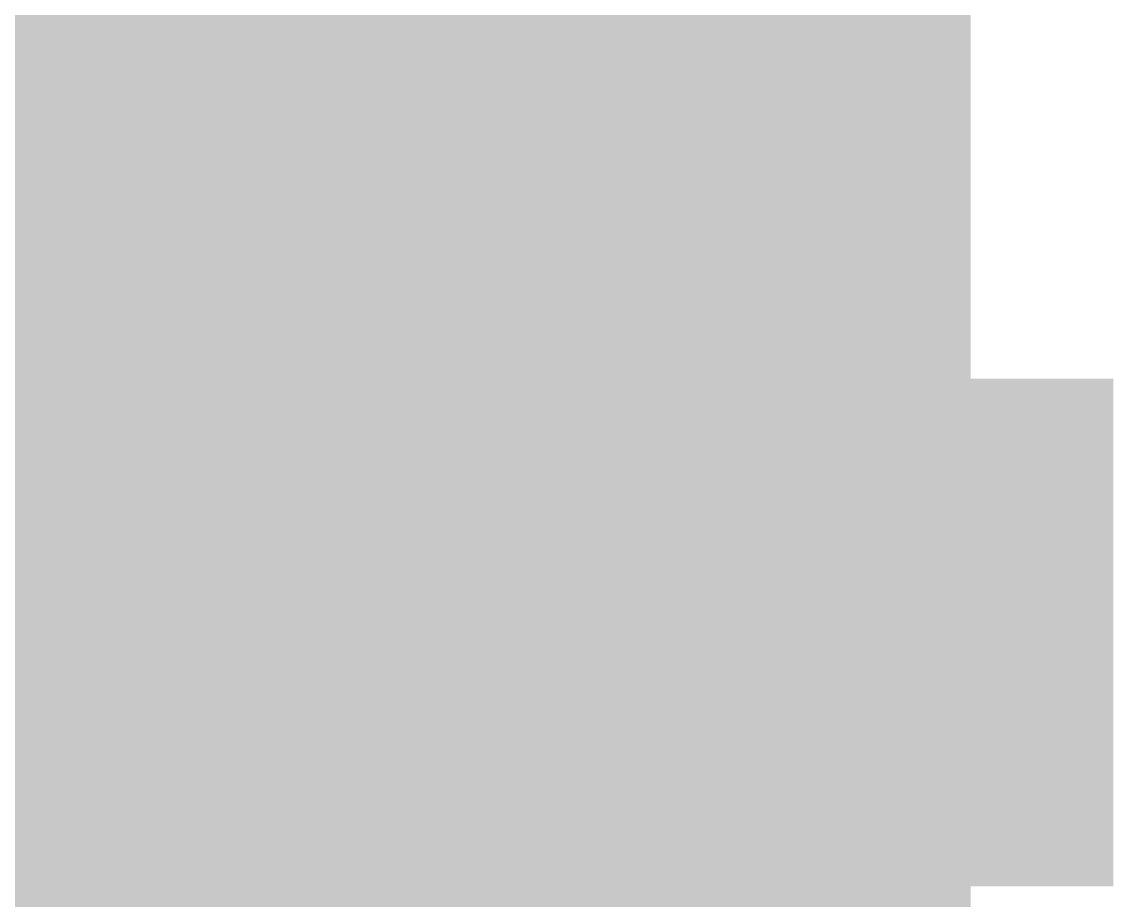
# Model space of a CAD drawing. Header units: inches. Extents: x 267136 to 306747, y 5028981 to 5062930.
# Drawn here: x 301064 to 304800, y 5048643 to 5051648 of the extents above; entities that cross this region are included whole.
import ezdxf

# ---------------------------------------------------------------- set-up
doc = ezdxf.new("R2010")
doc.units = ezdxf.units.IN
doc.header["$MEASUREMENT"] = 0

msp = doc.modelspace()

# ---------------------------------------------------------------- hatches: boundary and pattern name
for points in [[(301387.174, 5051470.02), (301354.671, 5051470.037), (301289.665, 5051470.073), (301224.658, 5051470.11), (301159.652, 5051470.147), (301029.64, 5051470.225), (300964.633, 5051470.264), (300899.627, 5051470.304), (300899.642, 5051493.457), (300899.699, 5051586.067), (300899.757, 5051678.678), (300899.815, 5051771.288), (300899.844, 5051817.593), (300964.846, 5051817.553), (301094.852, 5051817.475), (301159.854, 5051817.437), (301224.857, 5051817.399), (301289.859, 5051817.362), (301354.862, 5051817.326), (301387.363, 5051817.308), (301387.288, 5051678.393), (301387.237, 5051585.782), (301387.187, 5051493.172), (301387.174, 5051470.02)], [(301874.72, 5051469.772), (301809.714, 5051469.803), (301744.708, 5051469.834), (301679.702, 5051469.867), (301614.696, 5051469.899), (301549.689, 5051469.933), (301419.677, 5051470.001), (301387.174, 5051470.02), (301387.187, 5051493.172), (301387.237, 5051585.782), (301387.288, 5051678.393), (301387.363, 5051817.308), (301419.865, 5051817.291), (301484.867, 5051817.256), (301614.873, 5051817.188), (301744.877, 5051817.124), (301809.88, 5051817.092), (301874.883, 5051817.062), (301874.861, 5051770.756), (301874.818, 5051678.146), (301874.774, 5051585.535), (301874.731, 5051492.925), (301874.72, 5051469.772)], [(302362.267, 5051469.563), (302329.764, 5051469.576), (302264.758, 5051469.602), (302199.751, 5051469.629), (302134.745, 5051469.656), (302069.739, 5051469.684), (301939.727, 5051469.742), (301874.72, 5051469.772), (301874.731, 5051492.925), (301874.774, 5051585.535), (301874.818, 5051678.146), (301874.861, 5051770.756), (301874.883, 5051817.062), (301939.885, 5051817.031), (302069.891, 5051816.973), (302134.893, 5051816.945), (302199.896, 5051816.918), (302264.898, 5051816.891), (302329.901, 5051816.865), (302362.402, 5051816.852), (302362.348, 5051677.937), (302362.312, 5051585.326), (302362.276, 5051492.716), (302362.267, 5051469.563)], [(302849.813, 5051469.392), (302784.808, 5051469.413), (302719.801, 5051469.434), (302654.795, 5051469.456), (302524.783, 5051469.502), (302459.776, 5051469.526), (302394.77, 5051469.551), (302362.267, 5051469.563), (302362.276, 5051492.716), (302362.312, 5051585.326), (302362.348, 5051677.937), (302362.402, 5051816.852), (302394.904, 5051816.84), (302459.906, 5051816.815), (302524.909, 5051816.791), (302589.912, 5051816.768), (302654.914, 5051816.745), (302719.917, 5051816.723), (302784.919, 5051816.702), (302849.922, 5051816.681), (302849.907, 5051770.376), (302849.878, 5051677.766), (302849.85, 5051585.155), (302849.821, 5051492.545), (302849.813, 5051469.392)], [(303337.36, 5051469.259), (303304.857, 5051469.267), (303174.845, 5051469.299), (303109.838, 5051469.316), (303044.832, 5051469.334), (302979.826, 5051469.353), (302914.82, 5051469.373), (302849.813, 5051469.392), (302849.821, 5051492.545), (302849.85, 5051585.155), (302849.878, 5051677.766), (302849.907, 5051770.376), (302849.922, 5051816.681), (302914.924, 5051816.661), (302979.927, 5051816.642), (303044.93, 5051816.624), (303109.932, 5051816.605), (303174.935, 5051816.588), (303239.937, 5051816.572), (303304.94, 5051816.556), (303337.441, 5051816.548), (303337.431, 5051770.243), (303337.409, 5051677.633), (303337.387, 5051585.022), (303337.366, 5051492.412), (303337.36, 5051469.259)], [(303824.907, 5051469.164), (303759.9, 5051469.175), (303694.895, 5051469.186), (303629.888, 5051469.198), (303564.882, 5051469.21), (303499.876, 5051469.224), (303434.87, 5051469.237), (303369.863, 5051469.252), (303337.36, 5051469.259), (303337.366, 5051492.412), (303337.387, 5051585.022), (303337.409, 5051677.633), (303337.431, 5051770.243), (303337.441, 5051816.548), (303369.943, 5051816.541), (303434.945, 5051816.526), (303499.948, 5051816.512), (303564.951, 5051816.499), (303629.953, 5051816.487), (303694.956, 5051816.475), (303759.958, 5051816.464), (303824.961, 5051816.453), (303824.954, 5051770.148), (303824.939, 5051677.538), (303824.925, 5051584.927), (303824.911, 5051492.317), (303824.907, 5051469.164)], [(304312.453, 5051469.107), (304279.95, 5051469.11), (304149.938, 5051469.122), (304084.932, 5051469.129), (304019.925, 5051469.137), (303954.919, 5051469.146), (303889.913, 5051469.154), (303824.907, 5051469.164), (303824.911, 5051492.317), (303824.925, 5051584.927), (303824.939, 5051677.538), (303824.954, 5051770.148), (303824.961, 5051816.453), (303889.963, 5051816.443), (303954.966, 5051816.435), (304019.969, 5051816.426), (304084.971, 5051816.418), (304149.974, 5051816.411), (304214.977, 5051816.405), (304312.48, 5051816.396), (304312.477, 5051770.091), (304312.47, 5051677.48), (304312.463, 5051584.87), (304312.455, 5051492.26), (304312.453, 5051469.107)], [(301386.984, 5051122.73), (301354.479, 5051122.748), (301289.47, 5051122.784), (301224.46, 5051122.821), (301094.44, 5051122.897), (300964.42, 5051122.975), (300899.411, 5051123.015), (300899.468, 5051215.626), (300899.526, 5051308.236), (300899.584, 5051400.847), (300899.627, 5051470.304), (300964.633, 5051470.264), (301029.64, 5051470.225), (301159.652, 5051470.147), (301224.658, 5051470.11), (301289.665, 5051470.073), (301354.671, 5051470.037), (301387.174, 5051470.02), (301387.136, 5051400.562), (301387.085, 5051307.951), (301387.035, 5051215.341), (301386.984, 5051122.73)], [(301874.558, 5051122.483), (301809.548, 5051122.514), (301744.539, 5051122.546), (301679.528, 5051122.578), (301614.519, 5051122.611), (301549.509, 5051122.644), (301484.499, 5051122.678), (301419.489, 5051122.713), (301386.984, 5051122.73), (301387.035, 5051215.341), (301387.085, 5051307.951), (301387.136, 5051400.562), (301387.174, 5051470.02), (301419.677, 5051470.001), (301549.689, 5051469.933), (301614.696, 5051469.899), (301679.702, 5051469.867), (301744.708, 5051469.834), (301874.72, 5051469.772), (301874.688, 5051400.314), (301874.645, 5051307.704), (301874.601, 5051215.094), (301874.558, 5051122.483)], [(302362.132, 5051122.274), (302329.627, 5051122.287), (302264.617, 5051122.313), (302134.597, 5051122.367), (302069.587, 5051122.395), (302004.578, 5051122.424), (301939.568, 5051122.453), (301874.558, 5051122.483), (301874.601, 5051215.094), (301874.645, 5051307.704), (301874.688, 5051400.314), (301874.72, 5051469.772), (301939.727, 5051469.742), (302069.739, 5051469.684), (302134.745, 5051469.656), (302199.751, 5051469.629), (302264.758, 5051469.602), (302362.267, 5051469.563), (302362.24, 5051400.105), (302362.168, 5051214.885), (302362.132, 5051122.274)], [(302849.706, 5051122.104), (302784.695, 5051122.124), (302719.686, 5051122.145), (302654.676, 5051122.167), (302524.656, 5051122.213), (302459.646, 5051122.237), (302394.637, 5051122.262), (302362.132, 5051122.274), (302362.168, 5051214.885), (302362.24, 5051400.105), (302362.267, 5051469.563), (302394.77, 5051469.551), (302459.776, 5051469.526), (302524.783, 5051469.502), (302654.795, 5051469.456), (302719.801, 5051469.434), (302784.808, 5051469.413), (302849.813, 5051469.392), (302849.792, 5051399.935), (302849.763, 5051307.324), (302849.734, 5051214.714), (302849.706, 5051122.104)], [(303337.279, 5051121.97), (303304.774, 5051121.978), (303174.754, 5051122.01), (303109.745, 5051122.028), (302979.725, 5051122.064), (302914.715, 5051122.083), (302849.706, 5051122.104), (302849.734, 5051214.714), (302849.763, 5051307.324), (302849.792, 5051399.935), (302849.813, 5051469.392), (302914.82, 5051469.373), (302979.826, 5051469.353), (303044.832, 5051469.334), (303109.838, 5051469.316), (303174.845, 5051469.299), (303304.857, 5051469.267), (303337.36, 5051469.259), (303337.344, 5051399.802), (303337.322, 5051307.191), (303337.301, 5051214.581), (303337.279, 5051121.97)], [(303824.853, 5051121.875), (303759.843, 5051121.886), (303694.833, 5051121.897), (303564.813, 5051121.921), (303499.804, 5051121.935), (303434.794, 5051121.948), (303369.784, 5051121.963), (303337.279, 5051121.97), (303337.301, 5051214.581), (303337.322, 5051307.191), (303337.344, 5051399.802), (303337.36, 5051469.259), (303369.863, 5051469.252), (303434.87, 5051469.237), (303499.876, 5051469.224), (303564.882, 5051469.21), (303629.888, 5051469.198), (303694.895, 5051469.186), (303759.9, 5051469.175), (303824.907, 5051469.164), (303824.896, 5051399.707), (303824.881, 5051307.096), (303824.867, 5051214.486), (303824.853, 5051121.875)], [(304312.427, 5051121.819), (304279.922, 5051121.821), (304214.911, 5051121.827), (304149.902, 5051121.833), (304084.892, 5051121.84), (304019.882, 5051121.848), (303889.862, 5051121.866), (303824.853, 5051121.875), (303824.867, 5051214.486), (303824.881, 5051307.096), (303824.896, 5051399.707), (303824.907, 5051469.164), (303889.913, 5051469.154), (303954.919, 5051469.146), (304019.925, 5051469.137), (304084.932, 5051469.129), (304149.938, 5051469.122), (304312.453, 5051469.107), (304312.448, 5051399.649), (304312.44, 5051307.039), (304312.434, 5051214.429), (304312.427, 5051121.819)], [(301386.795, 5050775.442), (301354.288, 5050775.46), (301289.275, 5050775.496), (301224.261, 5050775.533), (301159.248, 5050775.57), (301094.234, 5050775.608), (301029.221, 5050775.647), (300964.208, 5050775.687), (300899.194, 5050775.727), (300899.237, 5050845.185), (300899.353, 5051030.405), (300899.411, 5051123.015), (300964.42, 5051122.975), (301094.44, 5051122.897), (301224.46, 5051122.821), (301289.47, 5051122.784), (301354.479, 5051122.748), (301386.984, 5051122.73), (301386.934, 5051030.12), (301386.883, 5050937.51), (301386.833, 5050844.9), (301386.795, 5050775.442)], [(301874.396, 5050775.195), (301809.382, 5050775.226), (301744.369, 5050775.257), (301679.355, 5050775.289), (301549.329, 5050775.355), (301484.315, 5050775.389), (301419.302, 5050775.424), (301386.795, 5050775.442), (301386.833, 5050844.9), (301386.883, 5050937.51), (301386.934, 5051030.12), (301386.984, 5051122.73), (301419.489, 5051122.713), (301484.499, 5051122.678), (301549.509, 5051122.644), (301614.519, 5051122.611), (301679.528, 5051122.578), (301744.539, 5051122.546), (301809.548, 5051122.514), (301874.558, 5051122.483), (301874.515, 5051029.873), (301874.471, 5050937.263), (301874.428, 5050844.653), (301874.396, 5050775.195)], [(302361.997, 5050774.986), (302329.49, 5050774.999), (302264.476, 5050775.025), (302199.463, 5050775.051), (302134.449, 5050775.079), (302069.436, 5050775.107), (302004.422, 5050775.135), (301874.396, 5050775.195), (301874.428, 5050844.653), (301874.471, 5050937.263), (301874.515, 5051029.873), (301874.558, 5051122.483), (301939.568, 5051122.453), (302004.578, 5051122.424), (302069.587, 5051122.395), (302134.597, 5051122.367), (302264.617, 5051122.313), (302362.132, 5051122.274), (302362.06, 5050937.054), (302362.023, 5050844.444), (302361.997, 5050774.986)], [(302849.597, 5050774.815), (302784.583, 5050774.835), (302654.557, 5050774.879), (302589.543, 5050774.901), (302459.517, 5050774.949), (302394.503, 5050774.973), (302361.997, 5050774.986), (302362.023, 5050844.444), (302362.06, 5050937.054), (302362.132, 5051122.274), (302394.637, 5051122.262), (302459.646, 5051122.237), (302524.656, 5051122.213), (302654.676, 5051122.167), (302719.686, 5051122.145), (302784.695, 5051122.124), (302849.706, 5051122.104), (302849.676, 5051029.493), (302849.647, 5050936.883), (302849.619, 5050844.272), (302849.597, 5050774.815)], [(303337.198, 5050774.682), (303304.691, 5050774.689), (303239.678, 5050774.705), (303174.664, 5050774.722), (303109.651, 5050774.739), (303044.637, 5050774.757), (302979.624, 5050774.776), (302914.61, 5050774.795), (302849.597, 5050774.815), (302849.619, 5050844.272), (302849.647, 5050936.883), (302849.676, 5051029.493), (302849.706, 5051122.104), (302914.715, 5051122.083), (302979.725, 5051122.064), (303109.745, 5051122.028), (303174.754, 5051122.01), (303304.774, 5051121.978), (303337.279, 5051121.97), (303337.257, 5051029.36), (303337.236, 5050936.75), (303337.214, 5050844.14), (303337.198, 5050774.682)], [(303824.798, 5050774.587), (303759.785, 5050774.597), (303694.771, 5050774.608), (303629.758, 5050774.62), (303564.745, 5050774.633), (303499.731, 5050774.646), (303369.705, 5050774.674), (303337.198, 5050774.682), (303337.214, 5050844.14), (303337.236, 5050936.75), (303337.257, 5051029.36), (303337.279, 5051121.97), (303369.784, 5051121.963), (303434.794, 5051121.948), (303499.804, 5051121.935), (303564.813, 5051121.921), (303694.833, 5051121.897), (303824.853, 5051121.875), (303824.838, 5051029.265), (303824.81, 5050844.045), (303824.798, 5050774.587)], [(304312.399, 5050774.53), (304279.893, 5050774.532), (304214.879, 5050774.538), (304149.866, 5050774.545), (304084.852, 5050774.552), (304019.839, 5050774.56), (303954.825, 5050774.568), (303889.812, 5050774.577), (303824.798, 5050774.587), (303824.81, 5050844.045), (303824.838, 5051029.265), (303824.853, 5051121.875), (303889.862, 5051121.866), (304019.882, 5051121.848), (304084.892, 5051121.84), (304149.902, 5051121.833), (304214.911, 5051121.827), (304279.922, 5051121.821), (304312.427, 5051121.819), (304312.419, 5051029.208), (304312.412, 5050936.598), (304312.404, 5050843.988), (304312.399, 5050774.53)], [(301386.605, 5050428.153), (301354.097, 5050428.171), (301289.08, 5050428.208), (301224.063, 5050428.244), (301094.029, 5050428.32), (300963.995, 5050428.398), (300898.978, 5050428.438), (300899.006, 5050474.744), (300899.122, 5050659.964), (300899.18, 5050752.574), (300899.194, 5050775.727), (300964.208, 5050775.687), (301029.221, 5050775.647), (301094.234, 5050775.608), (301159.248, 5050775.57), (301224.261, 5050775.533), (301289.275, 5050775.496), (301354.288, 5050775.46), (301386.795, 5050775.442), (301386.782, 5050752.289), (301386.732, 5050659.679), (301386.681, 5050567.069), (301386.631, 5050474.458), (301386.605, 5050428.153)], [(301874.233, 5050427.906), (301809.216, 5050427.937), (301614.165, 5050428.033), (301484.131, 5050428.101), (301419.114, 5050428.136), (301386.605, 5050428.153), (301386.631, 5050474.458), (301386.681, 5050567.069), (301386.732, 5050659.679), (301386.782, 5050752.289), (301386.795, 5050775.442), (301419.302, 5050775.424), (301484.315, 5050775.389), (301549.329, 5050775.355), (301679.355, 5050775.289), (301744.369, 5050775.257), (301809.382, 5050775.226), (301874.396, 5050775.195), (301874.385, 5050752.042), (301874.341, 5050659.432), (301874.255, 5050474.212), (301874.233, 5050427.906)], [(302361.861, 5050427.698), (302329.353, 5050427.71), (302264.335, 5050427.736), (302134.301, 5050427.79), (302069.284, 5050427.818), (301939.25, 5050427.876), (301874.233, 5050427.906), (301874.255, 5050474.212), (301874.341, 5050659.432), (301874.385, 5050752.042), (301874.396, 5050775.195), (302004.422, 5050775.135), (302069.436, 5050775.107), (302134.449, 5050775.079), (302199.463, 5050775.051), (302264.476, 5050775.025), (302361.997, 5050774.986), (302361.987, 5050751.833), (302361.915, 5050566.613), (302361.879, 5050474.002), (302361.861, 5050427.698)], [(302849.489, 5050427.526), (302784.472, 5050427.547), (302719.455, 5050427.568), (302654.437, 5050427.59), (302589.421, 5050427.613), (302524.404, 5050427.636), (302459.387, 5050427.66), (302394.37, 5050427.685), (302361.861, 5050427.698), (302361.879, 5050474.002), (302361.915, 5050566.613), (302361.987, 5050751.833), (302361.997, 5050774.986), (302394.503, 5050774.973), (302459.517, 5050774.949), (302589.543, 5050774.901), (302654.557, 5050774.879), (302784.583, 5050774.835), (302849.597, 5050774.815), (302849.59, 5050751.662), (302849.532, 5050566.442), (302849.503, 5050473.832), (302849.489, 5050427.526)], [(303337.117, 5050427.394), (303304.608, 5050427.401), (303239.591, 5050427.417), (303109.557, 5050427.451), (302979.523, 5050427.487), (302914.506, 5050427.507), (302849.489, 5050427.526), (302849.503, 5050473.832), (302849.561, 5050659.052), (302849.59, 5050751.662), (302849.597, 5050774.815), (302914.61, 5050774.795), (302979.624, 5050774.776), (303044.637, 5050774.757), (303109.651, 5050774.739), (303174.664, 5050774.722), (303239.678, 5050774.705), (303304.691, 5050774.689), (303337.198, 5050774.682), (303337.192, 5050751.529), (303337.171, 5050658.919), (303337.149, 5050566.309), (303337.127, 5050473.698), (303337.117, 5050427.394)], [(303824.745, 5050427.298), (303759.728, 5050427.309), (303694.71, 5050427.32), (303564.676, 5050427.344), (303499.659, 5050427.358), (303434.642, 5050427.371), (303369.625, 5050427.386), (303337.117, 5050427.394), (303337.127, 5050473.698), (303337.149, 5050566.309), (303337.171, 5050658.919), (303337.192, 5050751.529), (303337.198, 5050774.682), (303369.705, 5050774.674), (303499.731, 5050774.646), (303564.745, 5050774.633), (303629.758, 5050774.62), (303694.771, 5050774.608), (303759.785, 5050774.597), (303824.798, 5050774.587), (303824.795, 5050751.434), (303824.78, 5050658.824), (303824.766, 5050566.214), (303824.751, 5050473.604), (303824.745, 5050427.298)], [(304312.372, 5050427.241), (304279.863, 5050427.244), (304214.847, 5050427.25), (304149.83, 5050427.256), (304084.812, 5050427.263), (304019.795, 5050427.271), (303889.761, 5050427.289), (303824.745, 5050427.298), (303824.751, 5050473.604), (303824.766, 5050566.214), (303824.78, 5050658.824), (303824.795, 5050751.434), (303824.798, 5050774.587), (303889.812, 5050774.577), (303954.825, 5050774.568), (304019.839, 5050774.56), (304084.852, 5050774.552), (304149.866, 5050774.545), (304214.879, 5050774.538), (304279.893, 5050774.532), (304312.399, 5050774.53), (304312.397, 5050751.377), (304312.391, 5050658.767), (304312.383, 5050566.157), (304312.376, 5050473.547), (304312.372, 5050427.241)], [(301386.416, 5050080.865), (301353.906, 5050080.883), (301288.885, 5050080.919), (301223.864, 5050080.956), (301158.844, 5050080.993), (301028.802, 5050081.071), (300963.782, 5050081.11), (300898.761, 5050081.15), (300898.775, 5050104.303), (300898.891, 5050289.523), (300898.949, 5050382.133), (300898.978, 5050428.438), (300963.995, 5050428.398), (301094.029, 5050428.32), (301224.063, 5050428.244), (301289.08, 5050428.208), (301354.097, 5050428.171), (301386.605, 5050428.153), (301386.53, 5050289.238), (301386.479, 5050196.628), (301386.429, 5050104.018), (301386.416, 5050080.865)], [(301874.071, 5050080.618), (301809.05, 5050080.649), (301744.03, 5050080.68), (301679.009, 5050080.712), (301613.988, 5050080.745), (301548.968, 5050080.779), (301483.947, 5050080.813), (301418.926, 5050080.848), (301386.416, 5050080.865), (301386.429, 5050104.018), (301386.479, 5050196.628), (301386.53, 5050289.238), (301386.605, 5050428.153), (301419.114, 5050428.136), (301484.131, 5050428.101), (301614.165, 5050428.033), (301809.216, 5050427.937), (301874.233, 5050427.906), (301874.211, 5050381.601), (301874.082, 5050103.771), (301874.071, 5050080.618)], [(302361.726, 5050080.409), (302329.215, 5050080.422), (302264.195, 5050080.448), (302134.153, 5050080.502), (302069.133, 5050080.53), (301939.091, 5050080.588), (301874.071, 5050080.618), (301874.082, 5050103.771), (301874.211, 5050381.601), (301874.233, 5050427.906), (301939.25, 5050427.876), (302069.284, 5050427.818), (302134.301, 5050427.79), (302264.335, 5050427.736), (302329.353, 5050427.71), (302361.861, 5050427.698), (302361.843, 5050381.392), (302361.735, 5050103.562), (302361.726, 5050080.409)], [(302849.38, 5050080.238), (302784.36, 5050080.259), (302719.339, 5050080.28), (302654.319, 5050080.302), (302524.277, 5050080.348), (302459.257, 5050080.372), (302394.236, 5050080.397), (302361.726, 5050080.409), (302361.735, 5050103.562), (302361.843, 5050381.392), (302361.861, 5050427.698), (302394.37, 5050427.685), (302459.387, 5050427.66), (302524.404, 5050427.636), (302589.421, 5050427.613), (302654.437, 5050427.59), (302719.455, 5050427.568), (302849.489, 5050427.526), (302849.475, 5050381.221), (302849.445, 5050288.611), (302849.417, 5050196.001), (302849.388, 5050103.391), (302849.38, 5050080.238)], [(303337.036, 5050080.105), (303304.525, 5050080.113), (303239.504, 5050080.129), (303174.484, 5050080.145), (303109.463, 5050080.163), (303044.442, 5050080.18), (302979.422, 5050080.199), (302914.401, 5050080.218), (302849.38, 5050080.238), (302849.388, 5050103.391), (302849.417, 5050196.001), (302849.445, 5050288.611), (302849.475, 5050381.221), (302849.489, 5050427.526), (302914.506, 5050427.507), (302979.523, 5050427.487), (303109.557, 5050427.451), (303239.591, 5050427.417), (303304.608, 5050427.401), (303337.117, 5050427.394), (303337.106, 5050381.088), (303337.062, 5050195.868), (303337.041, 5050103.258), (303337.036, 5050080.105)], [(303824.69, 5050080.01), (303759.669, 5050080.021), (303694.649, 5050080.032), (303629.628, 5050080.044), (303564.608, 5050080.056), (303499.587, 5050080.069), (303434.566, 5050080.083), (303369.546, 5050080.098), (303337.036, 5050080.105), (303337.041, 5050103.258), (303337.062, 5050195.868), (303337.106, 5050381.088), (303337.117, 5050427.394), (303369.625, 5050427.386), (303434.642, 5050427.371), (303499.659, 5050427.358), (303564.676, 5050427.344), (303694.71, 5050427.32), (303759.728, 5050427.309), (303824.745, 5050427.298), (303824.737, 5050380.993), (303824.723, 5050288.383), (303824.708, 5050195.773), (303824.694, 5050103.163), (303824.69, 5050080.01)], [(304312.345, 5050079.953), (304279.835, 5050079.956), (304149.793, 5050079.968), (304084.773, 5050079.975), (303954.731, 5050079.991), (303889.711, 5050080), (303824.69, 5050080.01), (303824.694, 5050103.163), (303824.708, 5050195.773), (303824.723, 5050288.383), (303824.737, 5050380.993), (303824.745, 5050427.298), (303889.761, 5050427.289), (304019.795, 5050427.271), (304084.812, 5050427.263), (304149.83, 5050427.256), (304214.847, 5050427.25), (304279.863, 5050427.244), (304312.372, 5050427.241), (304312.368, 5050380.936), (304312.347, 5050103.106), (304312.345, 5050079.953)], [(304800, 5050079.934), (304734.979, 5050079.935), (304669.959, 5050079.936), (304604.938, 5050079.937), (304474.896, 5050079.943), (304409.876, 5050079.946), (304344.855, 5050079.951), (304312.345, 5050079.953), (304312.347, 5050103.106), (304312.368, 5050380.936), (304312.372, 5050427.241), (304344.881, 5050427.239), (304409.897, 5050427.235), (304474.915, 5050427.231), (304539.932, 5050427.228), (304669.966, 5050427.224), (304800, 5050427.222), (304800, 5050079.934)], [(301386.227, 5049733.577), (301353.714, 5049733.595), (301288.69, 5049733.631), (301158.642, 5049733.705), (301093.617, 5049733.744), (301028.593, 5049733.782), (300963.569, 5049733.822), (300898.544, 5049733.862), (300898.603, 5049826.472), (300898.66, 5049919.083), (300898.718, 5050011.693), (300898.761, 5050081.15), (300963.782, 5050081.11), (301028.802, 5050081.071), (301158.844, 5050080.993), (301223.864, 5050080.956), (301288.885, 5050080.919), (301353.906, 5050080.883), (301386.416, 5050080.865), (301386.378, 5050011.407), (301386.328, 5049918.797), (301386.277, 5049826.187), (301386.227, 5049733.577)], [(301873.909, 5049733.33), (301808.884, 5049733.361), (301743.86, 5049733.392), (301678.836, 5049733.424), (301613.812, 5049733.457), (301548.787, 5049733.491), (301483.763, 5049733.525), (301418.739, 5049733.56), (301386.227, 5049733.577), (301386.277, 5049826.187), (301386.328, 5049918.797), (301386.378, 5050011.407), (301386.416, 5050080.865), (301418.926, 5050080.848), (301483.947, 5050080.813), (301548.968, 5050080.779), (301613.988, 5050080.745), (301679.009, 5050080.712), (301744.03, 5050080.68), (301809.05, 5050080.649), (301874.071, 5050080.618), (301874.039, 5050011.161), (301873.995, 5049918.551), (301873.952, 5049825.94), (301873.909, 5049733.33)], [(302361.59, 5049733.121), (302329.078, 5049733.134), (302264.054, 5049733.16), (302199.03, 5049733.187), (302134.005, 5049733.214), (302068.981, 5049733.242), (301938.933, 5049733.3), (301873.909, 5049733.33), (301873.952, 5049825.94), (301873.995, 5049918.551), (301874.039, 5050011.161), (301874.071, 5050080.618), (301939.091, 5050080.588), (302069.133, 5050080.53), (302134.153, 5050080.502), (302264.195, 5050080.448), (302329.215, 5050080.422), (302361.726, 5050080.409), (302361.699, 5050010.952), (302361.663, 5049918.341), (302361.626, 5049825.731), (302361.59, 5049733.121)], [(302849.272, 5049732.95), (302784.248, 5049732.971), (302719.224, 5049732.992), (302654.2, 5049733.014), (302589.175, 5049733.037), (302524.151, 5049733.06), (302459.127, 5049733.084), (302394.103, 5049733.109), (302361.59, 5049733.121), (302361.626, 5049825.731), (302361.663, 5049918.341), (302361.699, 5050010.952), (302361.726, 5050080.409), (302394.236, 5050080.397), (302459.257, 5050080.372), (302524.277, 5050080.348), (302654.319, 5050080.302), (302719.339, 5050080.28), (302784.36, 5050080.259), (302849.38, 5050080.238), (302849.359, 5050010.781), (302849.33, 5049918.17), (302849.272, 5049732.95)], [(303336.954, 5049732.817), (303304.442, 5049732.825), (303174.394, 5049732.857), (303109.369, 5049732.875), (303044.345, 5049732.892), (302979.321, 5049732.911), (302914.296, 5049732.93), (302849.272, 5049732.95), (302849.33, 5049918.17), (302849.359, 5050010.781), (302849.38, 5050080.238), (302914.401, 5050080.218), (302979.422, 5050080.199), (303044.442, 5050080.18), (303109.463, 5050080.163), (303174.484, 5050080.145), (303239.504, 5050080.129), (303304.525, 5050080.113), (303337.036, 5050080.105), (303337.019, 5050010.647), (303336.998, 5049918.037), (303336.954, 5049732.817)], [(303824.636, 5049732.722), (303759.612, 5049732.733), (303694.587, 5049732.744), (303564.539, 5049732.768), (303499.515, 5049732.781), (303434.491, 5049732.795), (303369.466, 5049732.81), (303336.954, 5049732.817), (303336.998, 5049918.037), (303337.019, 5050010.647), (303337.036, 5050080.105), (303369.546, 5050080.098), (303434.566, 5050080.083), (303499.587, 5050080.069), (303564.608, 5050080.056), (303629.628, 5050080.044), (303694.649, 5050080.032), (303759.669, 5050080.021), (303824.69, 5050080.01), (303824.68, 5050010.552), (303824.65, 5049825.332), (303824.636, 5049732.722)], [(304312.318, 5049732.665), (304279.806, 5049732.668), (304214.781, 5049732.674), (304149.757, 5049732.68), (304084.733, 5049732.687), (303954.685, 5049732.703), (303889.661, 5049732.712), (303824.636, 5049732.722), (303824.65, 5049825.332), (303824.68, 5050010.552), (303824.69, 5050080.01), (303889.711, 5050080), (303954.731, 5050079.991), (304084.773, 5050079.975), (304149.793, 5050079.968), (304279.835, 5050079.956), (304312.345, 5050079.953), (304312.34, 5050010.496), (304312.332, 5049917.885), (304312.318, 5049732.665)], [(304800, 5049732.646), (304734.976, 5049732.646), (304669.951, 5049732.647), (304604.927, 5049732.649), (304474.879, 5049732.655), (304409.854, 5049732.658), (304344.83, 5049732.663), (304312.318, 5049732.665), (304312.332, 5049917.885), (304312.34, 5050010.496), (304312.345, 5050079.953), (304344.855, 5050079.951), (304409.876, 5050079.946), (304474.896, 5050079.943), (304604.938, 5050079.937), (304669.959, 5050079.936), (304734.979, 5050079.935), (304800, 5050079.934), (304800, 5049732.646)], [(301386.037, 5049386.289), (301353.523, 5049386.307), (301288.495, 5049386.343), (301158.439, 5049386.417), (301093.412, 5049386.456), (300963.356, 5049386.534), (300898.328, 5049386.574), (300898.372, 5049456.032), (300898.429, 5049548.642), (300898.487, 5049641.252), (300898.544, 5049733.862), (300963.569, 5049733.822), (301028.593, 5049733.782), (301093.617, 5049733.744), (301158.642, 5049733.705), (301288.69, 5049733.631), (301353.714, 5049733.595), (301386.227, 5049733.577), (301386.125, 5049548.357), (301386.075, 5049455.747), (301386.037, 5049386.289)], [(301873.746, 5049386.042), (301808.718, 5049386.073), (301743.69, 5049386.104), (301678.663, 5049386.136), (301613.635, 5049386.169), (301483.579, 5049386.237), (301418.551, 5049386.272), (301386.037, 5049386.289), (301386.075, 5049455.747), (301386.125, 5049548.357), (301386.227, 5049733.577), (301418.739, 5049733.56), (301483.763, 5049733.525), (301548.787, 5049733.491), (301613.812, 5049733.457), (301678.836, 5049733.424), (301743.86, 5049733.392), (301808.884, 5049733.361), (301873.909, 5049733.33), (301873.865, 5049640.72), (301873.779, 5049455.5), (301873.746, 5049386.042)], [(302361.455, 5049385.833), (302328.941, 5049385.846), (302263.913, 5049385.872), (302133.857, 5049385.926), (302068.83, 5049385.954), (301938.774, 5049386.012), (301873.746, 5049386.042), (301873.779, 5049455.5), (301873.865, 5049640.72), (301873.909, 5049733.33), (301938.933, 5049733.3), (302068.981, 5049733.242), (302134.005, 5049733.214), (302199.03, 5049733.187), (302264.054, 5049733.16), (302361.59, 5049733.121), (302361.482, 5049455.291), (302361.455, 5049385.833)], [(302849.164, 5049385.662), (302784.136, 5049385.683), (302719.108, 5049385.704), (302654.081, 5049385.726), (302524.025, 5049385.772), (302458.997, 5049385.796), (302393.969, 5049385.821), (302361.455, 5049385.833), (302361.482, 5049455.291), (302361.59, 5049733.121), (302394.103, 5049733.109), (302459.127, 5049733.084), (302524.151, 5049733.06), (302589.175, 5049733.037), (302654.2, 5049733.014), (302719.224, 5049732.992), (302849.272, 5049732.95), (302849.244, 5049640.34), (302849.214, 5049547.73), (302849.186, 5049455.12), (302849.164, 5049385.662)], [(303336.873, 5049385.529), (303304.359, 5049385.537), (303174.303, 5049385.569), (303109.275, 5049385.587), (303044.248, 5049385.604), (302914.192, 5049385.642), (302849.164, 5049385.662), (302849.186, 5049455.12), (302849.214, 5049547.73), (302849.244, 5049640.34), (302849.272, 5049732.95), (302914.296, 5049732.93), (302979.321, 5049732.911), (303044.345, 5049732.892), (303109.369, 5049732.875), (303174.394, 5049732.857), (303336.954, 5049732.817), (303336.933, 5049640.207), (303336.889, 5049454.987), (303336.873, 5049385.529)], [(303824.582, 5049385.434), (303759.554, 5049385.445), (303694.526, 5049385.456), (303629.499, 5049385.468), (303564.471, 5049385.48), (303499.443, 5049385.493), (303434.415, 5049385.507), (303369.387, 5049385.522), (303336.873, 5049385.529), (303336.889, 5049454.987), (303336.933, 5049640.207), (303336.954, 5049732.817), (303369.466, 5049732.81), (303434.491, 5049732.795), (303499.515, 5049732.781), (303564.539, 5049732.768), (303694.587, 5049732.744), (303759.612, 5049732.733), (303824.636, 5049732.722), (303824.622, 5049640.112), (303824.607, 5049547.502), (303824.593, 5049454.892), (303824.582, 5049385.434)], [(304312.291, 5049385.377), (304279.777, 5049385.38), (304149.721, 5049385.392), (304084.693, 5049385.399), (304019.666, 5049385.407), (303954.638, 5049385.415), (303889.61, 5049385.425), (303824.582, 5049385.434), (303824.593, 5049454.892), (303824.607, 5049547.502), (303824.622, 5049640.112), (303824.636, 5049732.722), (303889.661, 5049732.712), (303954.685, 5049732.703), (304084.733, 5049732.687), (304149.757, 5049732.68), (304214.781, 5049732.674), (304279.806, 5049732.668), (304312.318, 5049732.665), (304312.297, 5049454.835), (304312.291, 5049385.377)], [(304800, 5049385.358), (304734.972, 5049385.359), (304604.916, 5049385.361), (304539.889, 5049385.364), (304474.86, 5049385.367), (304409.833, 5049385.37), (304344.805, 5049385.375), (304312.291, 5049385.377), (304312.297, 5049454.835), (304312.318, 5049732.665), (304344.83, 5049732.663), (304409.854, 5049732.658), (304474.879, 5049732.655), (304604.927, 5049732.649), (304669.951, 5049732.647), (304734.976, 5049732.646), (304800, 5049732.646), (304800, 5049385.358)], [(301385.848, 5049039.002), (301353.332, 5049039.019), (301288.3, 5049039.056), (301223.269, 5049039.092), (301158.238, 5049039.13), (301093.206, 5049039.168), (301028.175, 5049039.207), (300963.143, 5049039.246), (300898.112, 5049039.287), (300898.141, 5049085.592), (300898.198, 5049178.202), (300898.314, 5049363.422), (300898.328, 5049386.574), (300963.356, 5049386.534), (301093.412, 5049386.456), (301158.439, 5049386.417), (301288.495, 5049386.343), (301353.523, 5049386.307), (301386.037, 5049386.289), (301386.024, 5049363.137), (301385.974, 5049270.527), (301385.923, 5049177.917), (301385.848, 5049039.002)], [(301873.584, 5049038.755), (301808.552, 5049038.785), (301743.521, 5049038.817), (301678.489, 5049038.849), (301613.458, 5049038.882), (301548.426, 5049038.915), (301483.395, 5049038.949), (301418.363, 5049038.984), (301385.848, 5049039.002), (301385.923, 5049177.917), (301385.974, 5049270.527), (301386.024, 5049363.137), (301386.037, 5049386.289), (301418.551, 5049386.272), (301483.579, 5049386.237), (301613.635, 5049386.169), (301678.663, 5049386.136), (301743.69, 5049386.104), (301873.746, 5049386.042), (301873.735, 5049362.89), (301873.649, 5049177.67), (301873.605, 5049085.06), (301873.584, 5049038.755)], [(302361.32, 5049038.546), (302328.804, 5049038.558), (302263.772, 5049038.584), (302198.741, 5049038.611), (302133.709, 5049038.638), (302068.678, 5049038.667), (302003.646, 5049038.695), (301873.584, 5049038.755), (301873.605, 5049085.06), (301873.649, 5049177.67), (301873.735, 5049362.89), (301873.746, 5049386.042), (301938.774, 5049386.012), (302068.83, 5049385.954), (302133.857, 5049385.926), (302263.913, 5049385.872), (302361.455, 5049385.833), (302361.446, 5049362.681), (302361.338, 5049084.851), (302361.32, 5049038.546)], [(302849.056, 5049038.375), (302784.024, 5049038.395), (302718.993, 5049038.417), (302653.961, 5049038.438), (302588.93, 5049038.461), (302523.898, 5049038.484), (302458.867, 5049038.508), (302393.835, 5049038.533), (302361.32, 5049038.546), (302361.374, 5049177.461), (302361.446, 5049362.681), (302361.455, 5049385.833), (302393.969, 5049385.821), (302458.997, 5049385.796), (302524.025, 5049385.772), (302654.081, 5049385.726), (302719.108, 5049385.704), (302849.164, 5049385.662), (302849.157, 5049362.51), (302849.099, 5049177.29), (302849.07, 5049084.68), (302849.056, 5049038.375)], [(303336.792, 5049038.242), (303304.276, 5049038.249), (303239.245, 5049038.265), (303174.213, 5049038.282), (303109.182, 5049038.299), (303044.15, 5049038.317), (302979.119, 5049038.335), (302914.087, 5049038.355), (302849.056, 5049038.375), (302849.07, 5049084.68), (302849.128, 5049269.9), (302849.157, 5049362.51), (302849.164, 5049385.662), (302914.192, 5049385.642), (303044.248, 5049385.604), (303109.275, 5049385.587), (303174.303, 5049385.569), (303336.873, 5049385.529), (303336.868, 5049362.377), (303336.824, 5049177.157), (303336.803, 5049084.547), (303336.792, 5049038.242)], [(303824.528, 5049038.147), (303759.497, 5049038.157), (303694.465, 5049038.168), (303629.434, 5049038.18), (303564.402, 5049038.193), (303499.371, 5049038.206), (303434.339, 5049038.22), (303369.308, 5049038.234), (303336.792, 5049038.242), (303336.803, 5049084.547), (303336.824, 5049177.157), (303336.868, 5049362.377), (303336.873, 5049385.529), (303369.387, 5049385.522), (303434.415, 5049385.507), (303499.443, 5049385.493), (303564.471, 5049385.48), (303629.499, 5049385.468), (303694.526, 5049385.456), (303824.582, 5049385.434), (303824.579, 5049362.282), (303824.564, 5049269.672), (303824.55, 5049177.062), (303824.535, 5049084.452), (303824.528, 5049038.147)], [(304312.264, 5049038.09), (304279.748, 5049038.092), (304214.717, 5049038.098), (304149.685, 5049038.104), (304084.654, 5049038.111), (304019.623, 5049038.119), (303954.591, 5049038.128), (303889.56, 5049038.137), (303824.528, 5049038.147), (303824.535, 5049084.452), (303824.55, 5049177.062), (303824.564, 5049269.672), (303824.579, 5049362.282), (303824.582, 5049385.434), (303889.61, 5049385.425), (303954.638, 5049385.415), (304019.666, 5049385.407), (304084.693, 5049385.399), (304149.721, 5049385.392), (304312.291, 5049385.377), (304312.289, 5049362.225), (304312.282, 5049269.615), (304312.274, 5049177.005), (304312.268, 5049084.395), (304312.264, 5049038.09)], [(304800, 5049038.071), (304734.969, 5049038.071), (304669.937, 5049038.072), (304604.905, 5049038.074), (304539.874, 5049038.076), (304474.843, 5049038.079), (304409.812, 5049038.083), (304344.779, 5049038.087), (304312.264, 5049038.09), (304312.268, 5049084.395), (304312.274, 5049177.005), (304312.282, 5049269.615), (304312.289, 5049362.225), (304312.291, 5049385.377), (304344.805, 5049385.375), (304409.833, 5049385.37), (304474.86, 5049385.367), (304539.889, 5049385.364), (304604.916, 5049385.361), (304734.972, 5049385.359), (304800, 5049385.358), (304800, 5049038.071)], [(301385.658, 5048691.714), (301353.141, 5048691.732), (301288.105, 5048691.768), (301223.071, 5048691.805), (301158.036, 5048691.842), (301093, 5048691.881), (301027.965, 5048691.919), (300897.895, 5048691.999), (300897.91, 5048715.152), (300897.967, 5048807.762), (300898.112, 5049039.287), (300963.143, 5049039.246), (301028.175, 5049039.207), (301093.206, 5049039.168), (301158.238, 5049039.13), (301223.269, 5049039.092), (301288.3, 5049039.056), (301353.332, 5049039.019), (301385.848, 5049039.002), (301385.822, 5048992.697), (301385.722, 5048807.477), (301385.671, 5048714.867), (301385.658, 5048691.714)], [(301873.421, 5048691.467), (301808.386, 5048691.498), (301743.351, 5048691.529), (301678.316, 5048691.561), (301613.281, 5048691.594), (301483.211, 5048691.662), (301418.176, 5048691.697), (301385.658, 5048691.714), (301385.671, 5048714.867), (301385.722, 5048807.477), (301385.822, 5048992.697), (301385.848, 5049039.002), (301418.363, 5049038.984), (301483.395, 5049038.949), (301548.426, 5049038.915), (301613.458, 5049038.882), (301678.489, 5049038.849), (301743.521, 5049038.817), (301808.552, 5049038.785), (301873.584, 5049038.755), (301873.562, 5048992.45), (301873.476, 5048807.23), (301873.432, 5048714.62), (301873.421, 5048691.467)], [(302361.185, 5048691.258), (302328.667, 5048691.271), (302263.632, 5048691.297), (302133.562, 5048691.351), (302068.527, 5048691.379), (301938.457, 5048691.437), (301873.421, 5048691.467), (301873.432, 5048714.62), (301873.476, 5048807.23), (301873.562, 5048992.45), (301873.584, 5049038.755), (302003.646, 5049038.695), (302068.678, 5049038.667), (302133.709, 5049038.638), (302198.741, 5049038.611), (302263.772, 5049038.584), (302328.804, 5049038.558), (302361.32, 5049038.546), (302361.266, 5048899.631), (302361.229, 5048807.021), (302361.193, 5048714.411), (302361.185, 5048691.258)], [(302848.948, 5048691.087), (302783.913, 5048691.108), (302718.877, 5048691.129), (302653.842, 5048691.151), (302523.772, 5048691.197), (302458.737, 5048691.221), (302393.702, 5048691.246), (302361.185, 5048691.258), (302361.193, 5048714.411), (302361.229, 5048807.021), (302361.266, 5048899.631), (302361.32, 5049038.546), (302393.835, 5049038.533), (302458.867, 5049038.508), (302523.898, 5049038.484), (302588.93, 5049038.461), (302653.961, 5049038.438), (302718.993, 5049038.417), (302784.024, 5049038.395), (302849.056, 5049038.375), (302849.042, 5048992.07), (302848.984, 5048806.85), (302848.955, 5048714.24), (302848.948, 5048691.087)], [(303336.711, 5048690.954), (303304.193, 5048690.962), (303174.123, 5048690.994), (303109.088, 5048691.011), (303044.053, 5048691.029), (302913.983, 5048691.067), (302848.948, 5048691.087), (302848.955, 5048714.24), (302849.013, 5048899.46), (302849.042, 5048992.07), (302849.056, 5049038.375), (302914.087, 5049038.355), (302979.119, 5049038.335), (303044.15, 5049038.317), (303109.182, 5049038.299), (303174.213, 5049038.282), (303239.245, 5049038.265), (303304.276, 5049038.249), (303336.792, 5049038.242), (303336.781, 5048991.937), (303336.759, 5048899.327), (303336.738, 5048806.717), (303336.716, 5048714.107), (303336.711, 5048690.954)], [(303824.474, 5048690.859), (303759.439, 5048690.87), (303694.404, 5048690.881), (303629.369, 5048690.893), (303564.333, 5048690.905), (303499.298, 5048690.918), (303434.263, 5048690.932), (303369.228, 5048690.947), (303336.711, 5048690.954), (303336.716, 5048714.107), (303336.738, 5048806.717), (303336.759, 5048899.327), (303336.781, 5048991.937), (303336.792, 5049038.242), (303369.308, 5049038.234), (303434.339, 5049038.22), (303499.371, 5049038.206), (303564.402, 5049038.193), (303629.434, 5049038.18), (303694.465, 5049038.168), (303759.497, 5049038.157), (303824.528, 5049038.147), (303824.521, 5048991.842), (303824.506, 5048899.232), (303824.478, 5048714.012), (303824.474, 5048690.859)], [(304312.237, 5048690.802), (304279.72, 5048690.805), (304214.685, 5048690.811), (304149.649, 5048690.817), (304084.614, 5048690.824), (303954.544, 5048690.84), (303889.509, 5048690.849), (303824.474, 5048690.859), (303824.478, 5048714.012), (303824.506, 5048899.232), (303824.521, 5048991.842), (303824.528, 5049038.147), (303889.56, 5049038.137), (303954.591, 5049038.128), (304019.623, 5049038.119), (304084.654, 5049038.111), (304149.685, 5049038.104), (304214.717, 5049038.098), (304279.748, 5049038.092), (304312.264, 5049038.09), (304312.261, 5048991.785), (304312.253, 5048899.175), (304312.246, 5048806.565), (304312.238, 5048713.955), (304312.237, 5048690.802)], [(304800, 5048690.783), (304734.965, 5048690.783), (304669.93, 5048690.785), (304604.895, 5048690.786), (304539.859, 5048690.789), (304409.789, 5048690.795), (304344.755, 5048690.8), (304312.237, 5048690.802), (304312.238, 5048713.955), (304312.246, 5048806.565), (304312.253, 5048899.175), (304312.261, 5048991.785), (304312.264, 5049038.09), (304344.779, 5049038.087), (304409.812, 5049038.083), (304474.843, 5049038.079), (304539.874, 5049038.076), (304604.905, 5049038.074), (304669.937, 5049038.072), (304734.969, 5049038.071), (304800, 5049038.071), (304800, 5048690.783)], [(301385.469, 5048344.427), (301352.95, 5048344.445), (301287.911, 5048344.481), (301157.833, 5048344.555), (301092.795, 5048344.593), (301027.756, 5048344.632), (300962.717, 5048344.672), (300897.679, 5048344.712), (300897.736, 5048437.322), (300897.852, 5048622.542), (300897.895, 5048691.999), (301027.965, 5048691.919), (301093, 5048691.881), (301158.036, 5048691.842), (301223.071, 5048691.805), (301288.105, 5048691.768), (301353.141, 5048691.732), (301385.658, 5048691.714), (301385.621, 5048622.257), (301385.57, 5048529.647), (301385.52, 5048437.037), (301385.469, 5048344.427)], [(301873.259, 5048344.18), (301808.22, 5048344.211), (301743.182, 5048344.242), (301678.143, 5048344.274), (301548.065, 5048344.34), (301483.027, 5048344.374), (301417.988, 5048344.409), (301385.469, 5048344.427), (301385.52, 5048437.037), (301385.57, 5048529.647), (301385.621, 5048622.257), (301385.658, 5048691.714), (301418.176, 5048691.697), (301483.211, 5048691.662), (301613.281, 5048691.594), (301678.316, 5048691.561), (301743.351, 5048691.529), (301873.421, 5048691.467), (301873.389, 5048622.01), (301873.346, 5048529.4), (301873.302, 5048436.79), (301873.259, 5048344.18)], [(302361.049, 5048343.971), (302328.53, 5048343.984), (302263.491, 5048344.01), (302198.453, 5048344.036), (302068.375, 5048344.092), (302003.336, 5048344.12), (301938.298, 5048344.15), (301873.259, 5048344.18), (301873.302, 5048436.79), (301873.346, 5048529.4), (301873.389, 5048622.01), (301873.421, 5048691.467), (301938.457, 5048691.437), (302068.527, 5048691.379), (302133.562, 5048691.351), (302263.632, 5048691.297), (302328.667, 5048691.271), (302361.185, 5048691.258), (302361.157, 5048621.801), (302361.122, 5048529.191), (302361.085, 5048436.581), (302361.049, 5048343.971)], [(302848.839, 5048343.8), (302783.801, 5048343.82), (302653.723, 5048343.864), (302588.685, 5048343.886), (302393.568, 5048343.958), (302361.049, 5048343.971), (302361.085, 5048436.581), (302361.122, 5048529.191), (302361.157, 5048621.801), (302361.185, 5048691.258), (302393.702, 5048691.246), (302458.737, 5048691.221), (302523.772, 5048691.197), (302653.842, 5048691.151), (302718.877, 5048691.129), (302783.913, 5048691.108), (302848.948, 5048691.087), (302848.926, 5048621.63), (302848.868, 5048436.41), (302848.839, 5048343.8)], [(303336.629, 5048343.667), (303304.11, 5048343.675), (303239.071, 5048343.69), (303174.033, 5048343.707), (303108.994, 5048343.724), (303043.956, 5048343.742), (302913.878, 5048343.78), (302848.839, 5048343.8), (302848.897, 5048529.02), (302848.926, 5048621.63), (302848.948, 5048691.087), (302913.983, 5048691.067), (303044.053, 5048691.029), (303109.088, 5048691.011), (303174.123, 5048690.994), (303304.193, 5048690.962), (303336.711, 5048690.954), (303336.694, 5048621.497), (303336.673, 5048528.887), (303336.629, 5048343.667)], [(303824.42, 5048343.572), (303759.381, 5048343.582), (303694.342, 5048343.594), (303629.304, 5048343.605), (303499.226, 5048343.631), (303434.187, 5048343.645), (303369.149, 5048343.659), (303336.629, 5048343.667), (303336.673, 5048528.887), (303336.694, 5048621.497), (303336.711, 5048690.954), (303369.228, 5048690.947), (303434.263, 5048690.932), (303499.298, 5048690.918), (303564.333, 5048690.905), (303629.369, 5048690.893), (303694.404, 5048690.881), (303824.474, 5048690.859), (303824.463, 5048621.402), (303824.449, 5048528.792), (303824.434, 5048436.182), (303824.42, 5048343.572)], [(304312.21, 5048343.515), (304279.69, 5048343.517), (304214.651, 5048343.523), (304149.613, 5048343.53), (304084.574, 5048343.537), (304019.536, 5048343.545), (303954.497, 5048343.553), (303889.458, 5048343.562), (303824.42, 5048343.572), (303824.434, 5048436.182), (303824.449, 5048528.792), (303824.463, 5048621.402), (303824.474, 5048690.859), (303889.509, 5048690.849), (303954.544, 5048690.84), (304084.614, 5048690.824), (304149.649, 5048690.817), (304214.685, 5048690.811), (304279.72, 5048690.805), (304312.237, 5048690.802), (304312.231, 5048621.345), (304312.225, 5048528.735), (304312.217, 5048436.125), (304312.21, 5048343.515)]]:
    msp.add_hatch(color=256).paths.add_polyline_path(points, flags=0)

doc.saveas('drawing.dxf')
